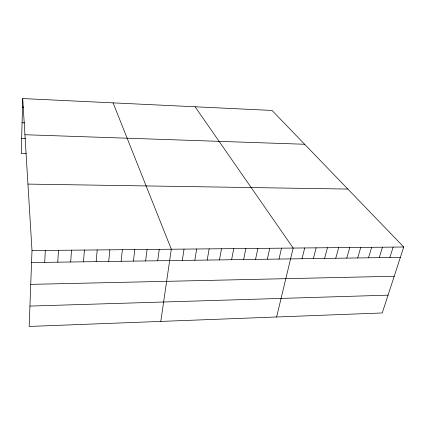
<?xml version="1.0" encoding="UTF-8"?>
<svg xmlns="http://www.w3.org/2000/svg" width="425" height="425" viewBox="0 0 425 425"><rect width="100%" height="100%" fill="white"/><g stroke="black" fill="none" stroke-linecap="round" stroke-linejoin="round"><path stroke-width="0.64" d="M22.722 98.558L31.997 250.559L29.176 326.442L382.25 312.954L403.75 247.005L272.016 110.447L22.722 98.558L21.25 153.547L26.27 153.685M44.731 262.368L45.3 250.431M57.779 262.183L58.464 250.309M70.699 262.002L71.501 250.182M83.491 261.821L84.41 250.059M96.162 261.641L97.192 249.937M108.71 261.465L109.847 249.815M121.13 261.29L122.379 249.698M133.434 261.115L134.789 249.576M145.621 260.945L147.077 249.459M157.691 260.775L159.253 249.342M160.793 321.412L171.307 249.225L113.077 102.871M182.288 260.429L184.052 249.103M194.804 260.249L196.669 248.986M207.193 260.079L209.153 248.864M219.459 259.903L221.521 248.747M231.604 259.733L233.761 248.63M243.631 259.563L245.878 248.513M255.537 259.393L257.879 248.402M267.33 259.229L269.758 248.285M279.007 259.064L281.525 248.173M276.617 316.992L293.176 248.062L195.086 106.781M302.026 258.74L304.714 247.95M313.368 258.581L316.142 247.844M324.61 258.421L327.462 247.732M335.739 258.267L338.672 247.626M346.763 258.108L349.775 247.52M357.691 257.954L360.772 247.414M368.507 257.805L371.668 247.313M379.228 257.651L382.463 247.207M389.853 257.502L393.157 247.106M29.936 306.08L388.052 295.152M30.738 284.368L394.214 276.255M31.551 262.549L400.377 257.353M31.997 250.559L403.75 247.005M27.944 184.094L347.852 189.061M21.654 138.555L25.457 138.678M24.932 134.725L304.635 144.266M22.073 122.761L24.639 122.862M22.493 107.089L23.789 107.148"/></g></svg>
